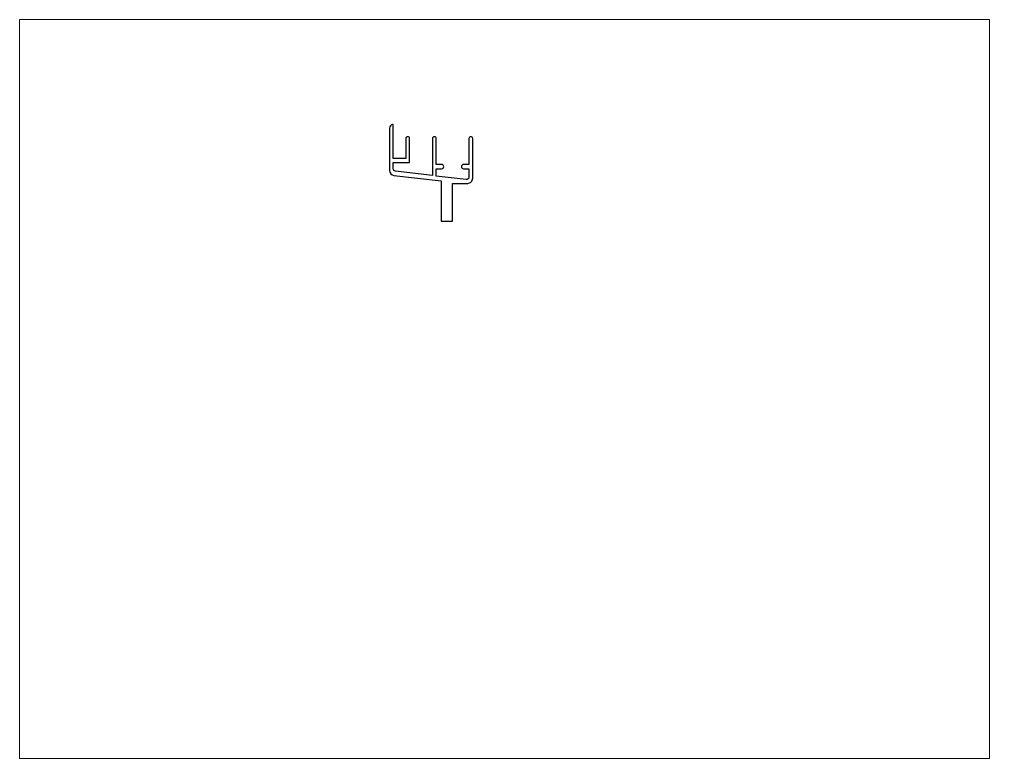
# Paper-space layout 'Layout1' of a CAD drawing. Extents: x 27 to 240, y 20 to 183.
# The model-space entities are those that its viewports show. They can reach past a viewport. Long polylines and large blocks are cut down to what shows.
import ezdxf

# ---------------------------------------------------------------- set-up
doc = ezdxf.new("R2010")
doc.units = 0
doc.header["$LTSCALE"] = 15
doc.layers.get('0').update_dxf_attribs({"linetype": 'CONTINUOUS'})

msp = doc.modelspace()

# ---------------------------------------------------------------- linework, layer by layer
msp.add_lwpolyline([(146.27, 221.89), (146.27, 235.29, 0.460212), (146.04, 235.49, 0.369664), (144.77, 234.01), (144.77, 217.23, 0.380229), (146.53, 215.25), (165.37, 213.02), (165.37, 197.07), (169.87, 197.07), (169.87, 212.07), (175.87, 212.07, 0.414214), (177.87, 214.07), (177.87, 229.84, 1), (176.37, 229.84), (176.37, 219.59), (174.22, 219.59, 1), (174.22, 217.89), (176.37, 217.89), (176.37, 214.56, -0.449034), (175.25, 213.57), (163.37, 214.97), (163.37, 217.89), (165.52, 217.89, 1), (165.52, 219.59), (163.37, 219.59), (163.37, 229.84, 1), (161.87, 229.84), (161.87, 215.15), (147.15, 216.89, -0.380229), (146.27, 217.88), (146.27, 220.39), (152.77, 220.39), (152.77, 229.84, 1), (151.27, 229.84), (151.27, 221.89)], format="xyb", close=True)

psp = doc.layouts.get("Layout1")

# ---------------------------------------------------------------- viewports
at = {"layer": '0', "color": 0, "linetype": 'BYBLOCK', "ltscale": 0.05}
psp.add_viewport(center=(133.35, 101.6), size=(213.36, 162.56), view_center_point=(190.51, 130.3), view_height=293.8955, dxfattribs=at)

doc.saveas('drawing.dxf')
